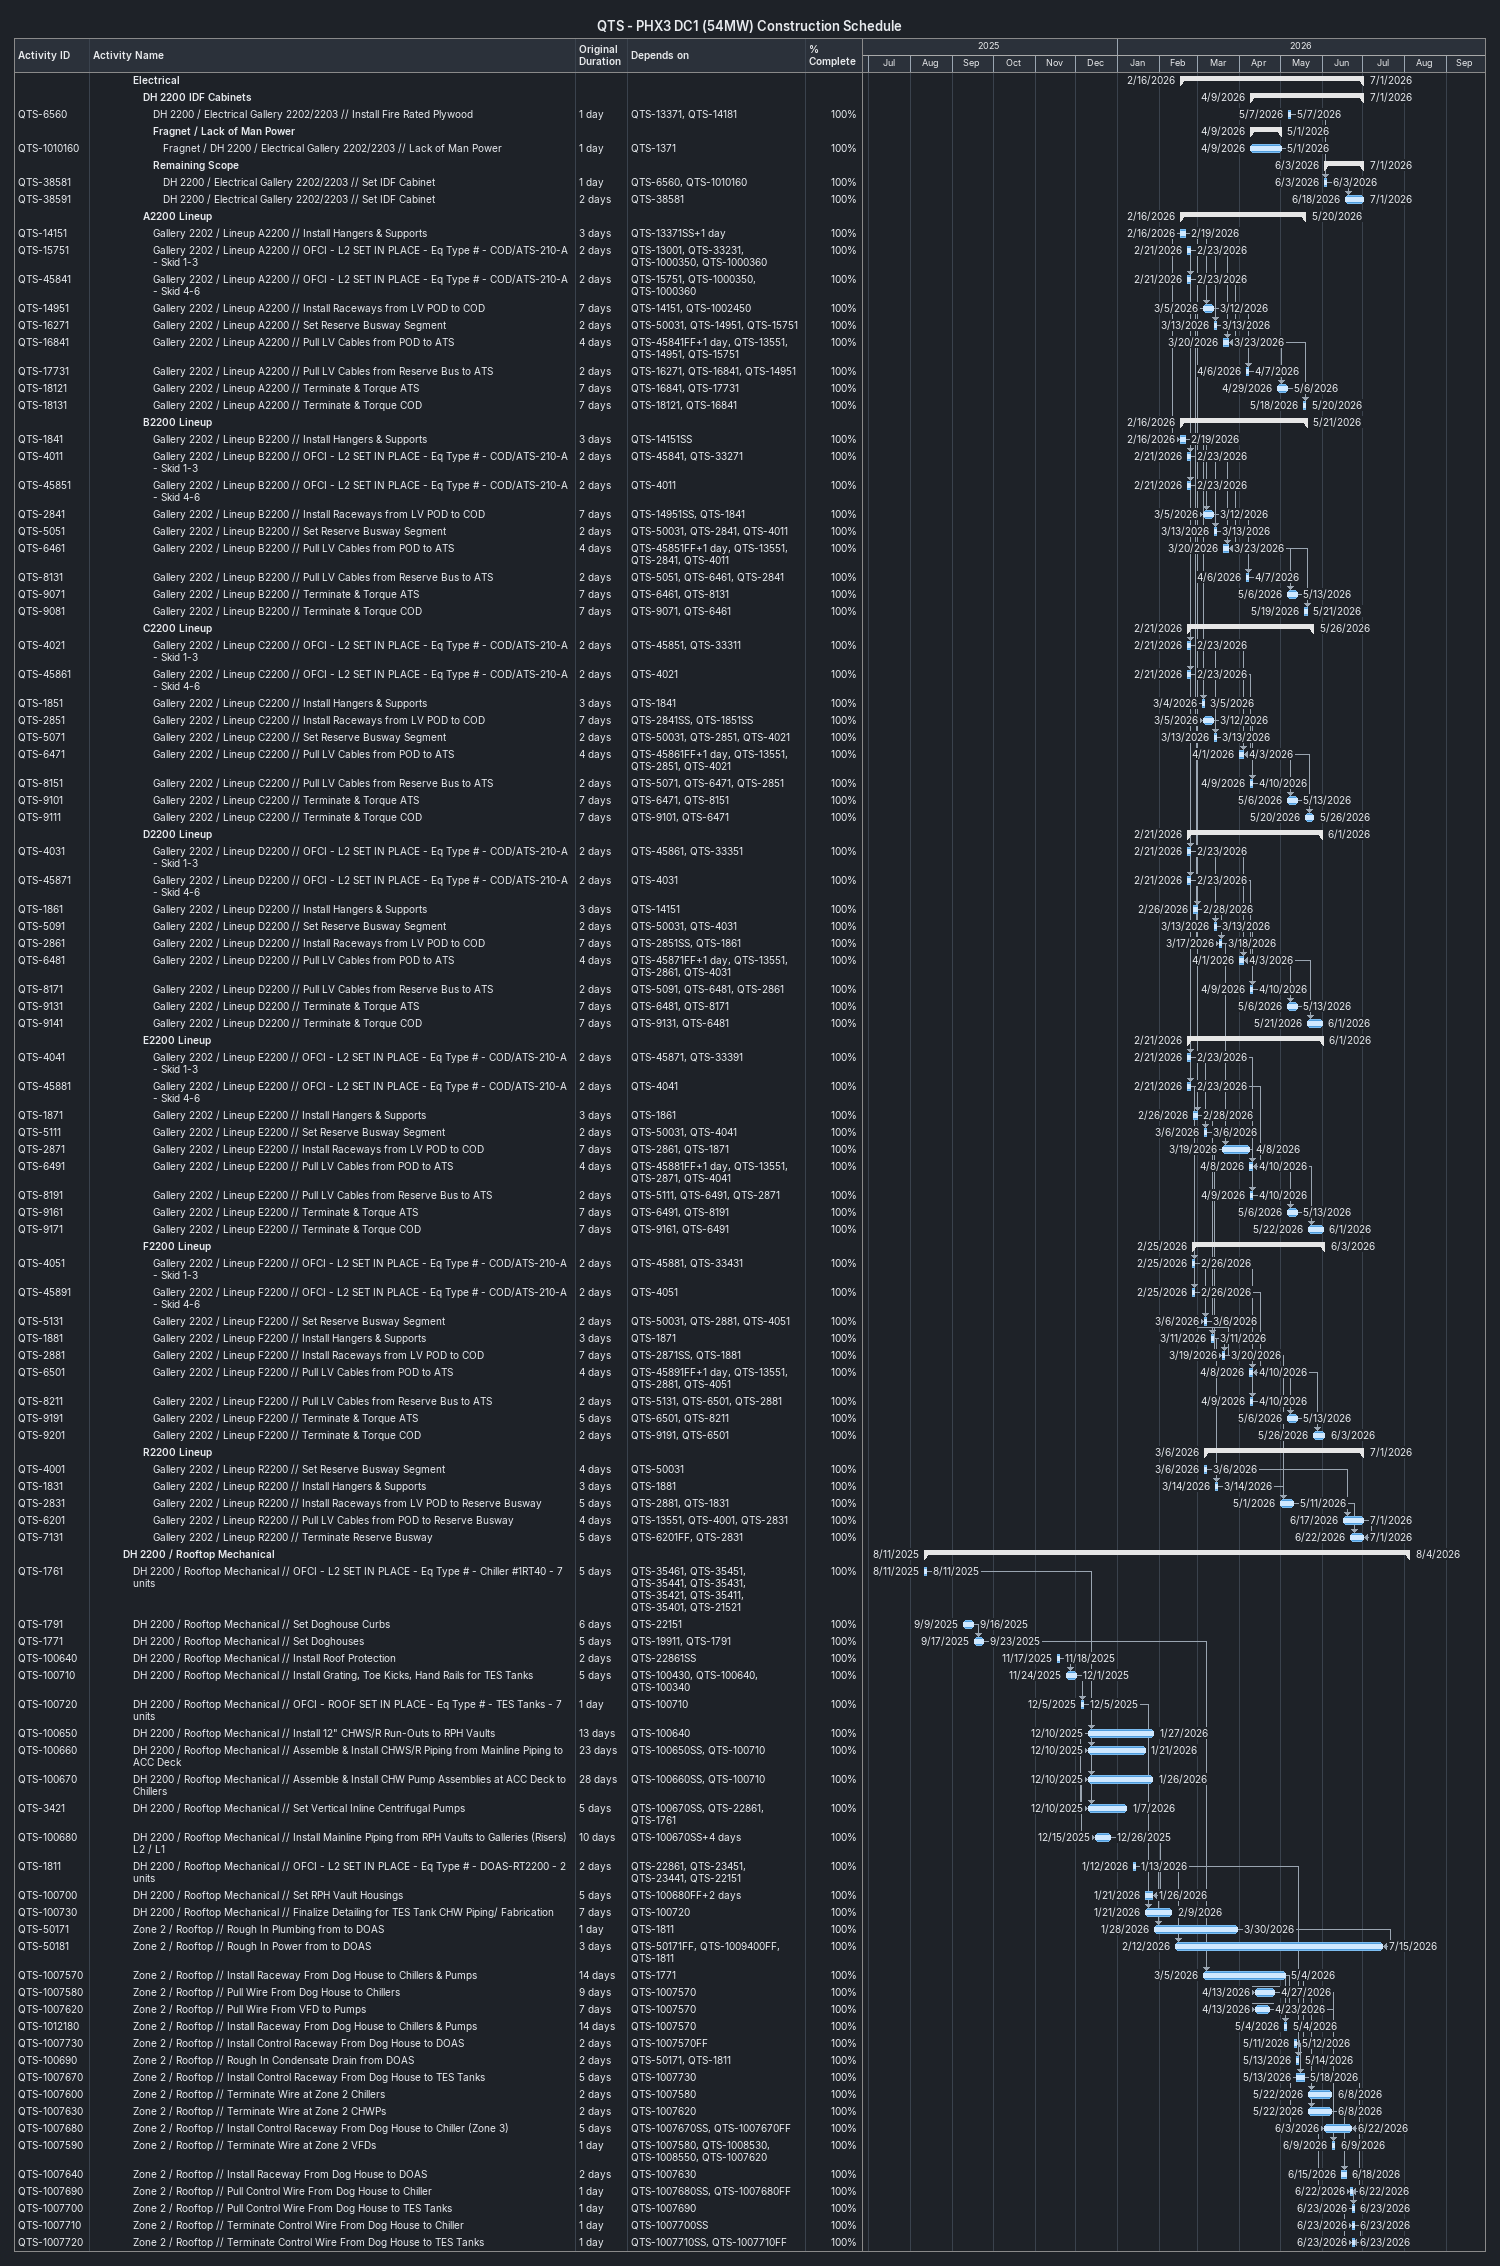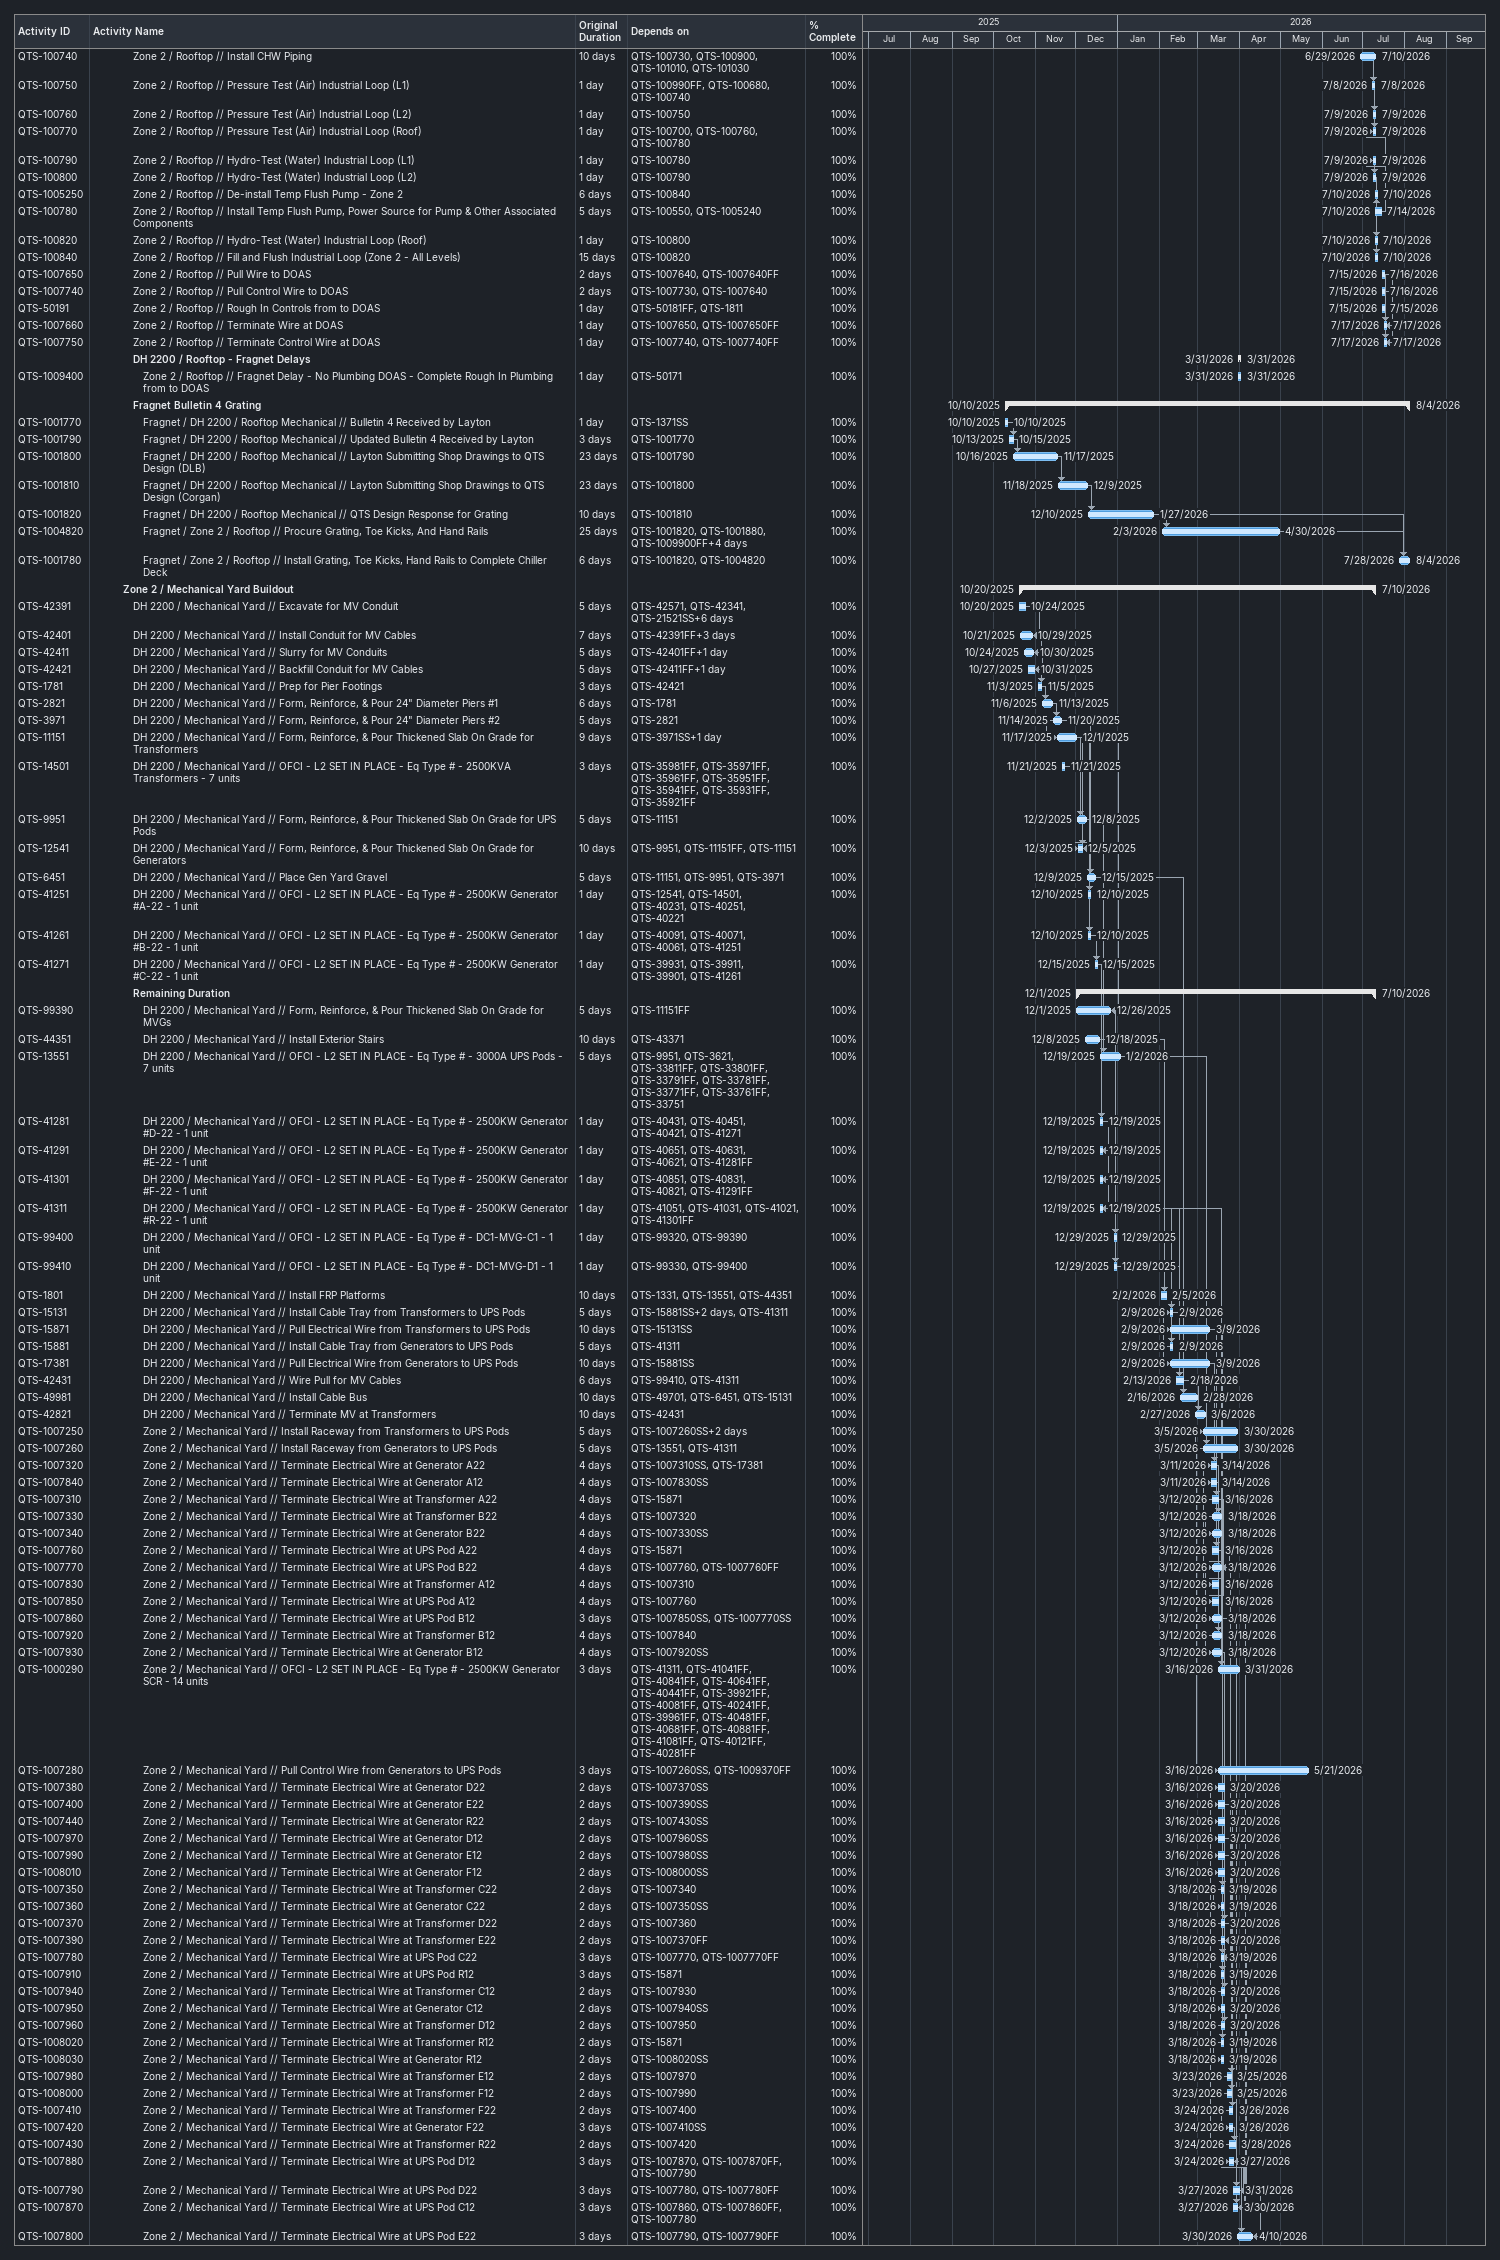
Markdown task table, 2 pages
QTS - PHX3 DC1 (54MW) Construction Schedule

| ID | Level | Task | Original duration | Start | Finish | Predecessors | % complete |
|---|---|---|---|---|---|---|---|
|  | 5 | **Electrical** |  | 2026-02-16 | 2026-07-01 |  |  |
|  | 6 | **DH 2200 IDF Cabinets** |  | 2026-04-09 | 2026-07-01 |  |  |
| QTS-6560 | 7 | DH 2200 / Electrical Gallery 2202/2203 // Install Fire Rated Plywood | 1d | 2026-05-07 | 2026-05-07 | QTS-13371, QTS-14181 | 100 |
|  | 7 | **Fragnet / Lack of Man Power** |  | 2026-04-09 | 2026-05-01 |  |  |
| QTS-1010160 | 8 | Fragnet / DH 2200 / Electrical Gallery 2202/2203 // Lack of Man Power | 1d | 2026-04-09 | 2026-05-01 | QTS-1371 | 100 |
|  | 7 | **Remaining Scope** |  | 2026-06-03 | 2026-07-01 |  |  |
| QTS-38581 | 8 | DH 2200 / Electrical Gallery 2202/2203 // Set IDF Cabinet | 1d | 2026-06-03 | 2026-06-03 | QTS-6560, QTS-1010160 | 100 |
| QTS-38591 | 8 | DH 2200 / Electrical Gallery 2202/2203 // Set IDF Cabinet | 2d | 2026-06-18 | 2026-07-01 | QTS-38581 | 100 |
|  | 6 | **A2200 Lineup** |  | 2026-02-16 | 2026-05-20 |  |  |
| QTS-14151 | 7 | Gallery 2202 / Lineup A2200 // Install Hangers & Supports | 3d | 2026-02-16 | 2026-02-19 | QTS-13371SS+1d | 100 |
| QTS-15751 | 7 | Gallery 2202 / Lineup A2200 // OFCI - L2 SET IN PLACE - Eq Type # - COD/ATS-210-A - Skid 1-3 | 2d | 2026-02-21 | 2026-02-23 | QTS-13001, QTS-33231, QTS-1000350, QTS-1000360 | 100 |
| QTS-45841 | 7 | Gallery 2202 / Lineup A2200 // OFCI - L2 SET IN PLACE - Eq Type # - COD/ATS-210-A - Skid 4-6 | 2d | 2026-02-21 | 2026-02-23 | QTS-15751, QTS-1000350, QTS-1000360 | 100 |
| QTS-14951 | 7 | Gallery 2202 / Lineup A2200 // Install Raceways from LV POD to COD | 7d | 2026-03-05 | 2026-03-12 | QTS-14151, QTS-1002450 | 100 |
| QTS-16271 | 7 | Gallery 2202 / Lineup A2200 // Set Reserve Busway Segment | 2d | 2026-03-13 | 2026-03-13 | QTS-50031, QTS-14951, QTS-15751 | 100 |
| QTS-16841 | 7 | Gallery 2202 / Lineup A2200 // Pull LV Cables from POD to ATS | 4d | 2026-03-20 | 2026-03-23 | QTS-45841FF+1d, QTS-13551, QTS-14951, QTS-15751 | 100 |
| QTS-17731 | 7 | Gallery 2202 / Lineup A2200 // Pull LV Cables from Reserve Bus to ATS | 2d | 2026-04-06 | 2026-04-07 | QTS-16271, QTS-16841, QTS-14951 | 100 |
| QTS-18121 | 7 | Gallery 2202 / Lineup A2200 // Terminate & Torque ATS | 7d | 2026-04-29 | 2026-05-06 | QTS-16841, QTS-17731 | 100 |
| QTS-18131 | 7 | Gallery 2202 / Lineup A2200 // Terminate & Torque COD | 7d | 2026-05-18 | 2026-05-20 | QTS-18121, QTS-16841 | 100 |
|  | 6 | **B2200 Lineup** |  | 2026-02-16 | 2026-05-21 |  |  |
| QTS-1841 | 7 | Gallery 2202 / Lineup B2200 // Install Hangers & Supports | 3d | 2026-02-16 | 2026-02-19 | QTS-14151SS | 100 |
| QTS-4011 | 7 | Gallery 2202 / Lineup B2200 // OFCI - L2 SET IN PLACE - Eq Type # - COD/ATS-210-A - Skid 1-3 | 2d | 2026-02-21 | 2026-02-23 | QTS-45841, QTS-33271 | 100 |
| QTS-45851 | 7 | Gallery 2202 / Lineup B2200 // OFCI - L2 SET IN PLACE - Eq Type # - COD/ATS-210-A - Skid 4-6 | 2d | 2026-02-21 | 2026-02-23 | QTS-4011 | 100 |
| QTS-2841 | 7 | Gallery 2202 / Lineup B2200 // Install Raceways from LV POD to COD | 7d | 2026-03-05 | 2026-03-12 | QTS-14951SS, QTS-1841 | 100 |
| QTS-5051 | 7 | Gallery 2202 / Lineup B2200 // Set Reserve Busway Segment | 2d | 2026-03-13 | 2026-03-13 | QTS-50031, QTS-2841, QTS-4011 | 100 |
| QTS-6461 | 7 | Gallery 2202 / Lineup B2200 // Pull LV Cables from POD to ATS | 4d | 2026-03-20 | 2026-03-23 | QTS-45851FF+1d, QTS-13551, QTS-2841, QTS-4011 | 100 |
| QTS-8131 | 7 | Gallery 2202 / Lineup B2200 // Pull LV Cables from Reserve Bus to ATS | 2d | 2026-04-06 | 2026-04-07 | QTS-5051, QTS-6461, QTS-2841 | 100 |
| QTS-9071 | 7 | Gallery 2202 / Lineup B2200 // Terminate & Torque ATS | 7d | 2026-05-06 | 2026-05-13 | QTS-6461, QTS-8131 | 100 |
| QTS-9081 | 7 | Gallery 2202 / Lineup B2200 // Terminate & Torque COD | 7d | 2026-05-19 | 2026-05-21 | QTS-9071, QTS-6461 | 100 |
|  | 6 | **C2200 Lineup** |  | 2026-02-21 | 2026-05-26 |  |  |
| QTS-4021 | 7 | Gallery 2202 / Lineup C2200 // OFCI - L2 SET IN PLACE - Eq Type # - COD/ATS-210-A - Skid 1-3 | 2d | 2026-02-21 | 2026-02-23 | QTS-45851, QTS-33311 | 100 |
| QTS-45861 | 7 | Gallery 2202 / Lineup C2200 // OFCI - L2 SET IN PLACE - Eq Type # - COD/ATS-210-A - Skid 4-6 | 2d | 2026-02-21 | 2026-02-23 | QTS-4021 | 100 |
| QTS-1851 | 7 | Gallery 2202 / Lineup C2200 // Install Hangers & Supports | 3d | 2026-03-04 | 2026-03-05 | QTS-1841 | 100 |
| QTS-2851 | 7 | Gallery 2202 / Lineup C2200 // Install Raceways from LV POD to COD | 7d | 2026-03-05 | 2026-03-12 | QTS-2841SS, QTS-1851SS | 100 |
| QTS-5071 | 7 | Gallery 2202 / Lineup C2200 // Set Reserve Busway Segment | 2d | 2026-03-13 | 2026-03-13 | QTS-50031, QTS-2851, QTS-4021 | 100 |
| QTS-6471 | 7 | Gallery 2202 / Lineup C2200 // Pull LV Cables from POD to ATS | 4d | 2026-04-01 | 2026-04-03 | QTS-45861FF+1d, QTS-13551, QTS-2851, QTS-4021 | 100 |
| QTS-8151 | 7 | Gallery 2202 / Lineup C2200 // Pull LV Cables from Reserve Bus to ATS | 2d | 2026-04-09 | 2026-04-10 | QTS-5071, QTS-6471, QTS-2851 | 100 |
| QTS-9101 | 7 | Gallery 2202 / Lineup C2200 // Terminate & Torque ATS | 7d | 2026-05-06 | 2026-05-13 | QTS-6471, QTS-8151 | 100 |
| QTS-9111 | 7 | Gallery 2202 / Lineup C2200 // Terminate & Torque COD | 7d | 2026-05-20 | 2026-05-26 | QTS-9101, QTS-6471 | 100 |
|  | 6 | **D2200 Lineup** |  | 2026-02-21 | 2026-06-01 |  |  |
| QTS-4031 | 7 | Gallery 2202 / Lineup D2200 // OFCI - L2 SET IN PLACE - Eq Type # - COD/ATS-210-A - Skid 1-3 | 2d | 2026-02-21 | 2026-02-23 | QTS-45861, QTS-33351 | 100 |
| QTS-45871 | 7 | Gallery 2202 / Lineup D2200 // OFCI - L2 SET IN PLACE - Eq Type # - COD/ATS-210-A - Skid 4-6 | 2d | 2026-02-21 | 2026-02-23 | QTS-4031 | 100 |
| QTS-1861 | 7 | Gallery 2202 / Lineup D2200 // Install Hangers & Supports | 3d | 2026-02-26 | 2026-02-28 | QTS-14151 | 100 |
| QTS-5091 | 7 | Gallery 2202 / Lineup D2200 // Set Reserve Busway Segment | 2d | 2026-03-13 | 2026-03-13 | QTS-50031, QTS-4031 | 100 |
| QTS-2861 | 7 | Gallery 2202 / Lineup D2200 // Install Raceways from LV POD to COD | 7d | 2026-03-17 | 2026-03-18 | QTS-2851SS, QTS-1861 | 100 |
| QTS-6481 | 7 | Gallery 2202 / Lineup D2200 // Pull LV Cables from POD to ATS | 4d | 2026-04-01 | 2026-04-03 | QTS-45871FF+1d, QTS-13551, QTS-2861, QTS-4031 | 100 |
| QTS-8171 | 7 | Gallery 2202 / Lineup D2200 // Pull LV Cables from Reserve Bus to ATS | 2d | 2026-04-09 | 2026-04-10 | QTS-5091, QTS-6481, QTS-2861 | 100 |
| QTS-9131 | 7 | Gallery 2202 / Lineup D2200 // Terminate & Torque ATS | 7d | 2026-05-06 | 2026-05-13 | QTS-6481, QTS-8171 | 100 |
| QTS-9141 | 7 | Gallery 2202 / Lineup D2200 // Terminate & Torque COD | 7d | 2026-05-21 | 2026-06-01 | QTS-9131, QTS-6481 | 100 |
|  | 6 | **E2200 Lineup** |  | 2026-02-21 | 2026-06-01 |  |  |
| QTS-4041 | 7 | Gallery 2202 / Lineup E2200 // OFCI - L2 SET IN PLACE - Eq Type # - COD/ATS-210-A - Skid 1-3 | 2d | 2026-02-21 | 2026-02-23 | QTS-45871, QTS-33391 | 100 |
| QTS-45881 | 7 | Gallery 2202 / Lineup E2200 // OFCI - L2 SET IN PLACE - Eq Type # - COD/ATS-210-A - Skid 4-6 | 2d | 2026-02-21 | 2026-02-23 | QTS-4041 | 100 |
| QTS-1871 | 7 | Gallery 2202 / Lineup E2200 // Install Hangers & Supports | 3d | 2026-02-26 | 2026-02-28 | QTS-1861 | 100 |
| QTS-5111 | 7 | Gallery 2202 / Lineup E2200 // Set Reserve Busway Segment | 2d | 2026-03-06 | 2026-03-06 | QTS-50031, QTS-4041 | 100 |
| QTS-2871 | 7 | Gallery 2202 / Lineup E2200 // Install Raceways from LV POD to COD | 7d | 2026-03-19 | 2026-04-08 | QTS-2861, QTS-1871 | 100 |
| QTS-6491 | 7 | Gallery 2202 / Lineup E2200 // Pull LV Cables from POD to ATS | 4d | 2026-04-08 | 2026-04-10 | QTS-45881FF+1d, QTS-13551, QTS-2871, QTS-4041 | 100 |
| QTS-8191 | 7 | Gallery 2202 / Lineup E2200 // Pull LV Cables from Reserve Bus to ATS | 2d | 2026-04-09 | 2026-04-10 | QTS-5111, QTS-6491, QTS-2871 | 100 |
| QTS-9161 | 7 | Gallery 2202 / Lineup E2200 // Terminate & Torque ATS | 7d | 2026-05-06 | 2026-05-13 | QTS-6491, QTS-8191 | 100 |
| QTS-9171 | 7 | Gallery 2202 / Lineup E2200 // Terminate & Torque COD | 7d | 2026-05-22 | 2026-06-01 | QTS-9161, QTS-6491 | 100 |
|  | 6 | **F2200 Lineup** |  | 2026-02-25 | 2026-06-03 |  |  |
| QTS-4051 | 7 | Gallery 2202 / Lineup F2200 // OFCI - L2 SET IN PLACE - Eq Type # - COD/ATS-210-A - Skid 1-3 | 2d | 2026-02-25 | 2026-02-26 | QTS-45881, QTS-33431 | 100 |
| QTS-45891 | 7 | Gallery 2202 / Lineup F2200 // OFCI - L2 SET IN PLACE - Eq Type # - COD/ATS-210-A - Skid 4-6 | 2d | 2026-02-25 | 2026-02-26 | QTS-4051 | 100 |
| QTS-5131 | 7 | Gallery 2202 / Lineup F2200 // Set Reserve Busway Segment | 2d | 2026-03-06 | 2026-03-06 | QTS-50031, QTS-2881, QTS-4051 | 100 |
| QTS-1881 | 7 | Gallery 2202 / Lineup F2200 // Install Hangers & Supports | 3d | 2026-03-11 | 2026-03-11 | QTS-1871 | 100 |
| QTS-2881 | 7 | Gallery 2202 / Lineup F2200 // Install Raceways from LV POD to COD | 7d | 2026-03-19 | 2026-03-20 | QTS-2871SS, QTS-1881 | 100 |
| QTS-6501 | 7 | Gallery 2202 / Lineup F2200 // Pull LV Cables from POD to ATS | 4d | 2026-04-08 | 2026-04-10 | QTS-45891FF+1d, QTS-13551, QTS-2881, QTS-4051 | 100 |
| QTS-8211 | 7 | Gallery 2202 / Lineup F2200 // Pull LV Cables from Reserve Bus to ATS | 2d | 2026-04-09 | 2026-04-10 | QTS-5131, QTS-6501, QTS-2881 | 100 |
| QTS-9191 | 7 | Gallery 2202 / Lineup F2200 // Terminate & Torque ATS | 5d | 2026-05-06 | 2026-05-13 | QTS-6501, QTS-8211 | 100 |
| QTS-9201 | 7 | Gallery 2202 / Lineup F2200 // Terminate & Torque COD | 2d | 2026-05-26 | 2026-06-03 | QTS-9191, QTS-6501 | 100 |
|  | 6 | **R2200 Lineup** |  | 2026-03-06 | 2026-07-01 |  |  |
| QTS-4001 | 7 | Gallery 2202 / Lineup R2200 // Set Reserve Busway Segment | 4d | 2026-03-06 | 2026-03-06 | QTS-50031 | 100 |
| QTS-1831 | 7 | Gallery 2202 / Lineup R2200 // Install Hangers & Supports | 3d | 2026-03-14 | 2026-03-14 | QTS-1881 | 100 |
| QTS-2831 | 7 | Gallery 2202 / Lineup R2200 // Install Raceways from LV POD to Reserve Busway | 5d | 2026-05-01 | 2026-05-11 | QTS-2881, QTS-1831 | 100 |
| QTS-6201 | 7 | Gallery 2202 / Lineup R2200 // Pull LV Cables from POD to Reserve Busway | 4d | 2026-06-17 | 2026-07-01 | QTS-13551, QTS-4001, QTS-2831 | 100 |
| QTS-7131 | 7 | Gallery 2202 / Lineup R2200 // Terminate Reserve Busway | 5d | 2026-06-22 | 2026-07-01 | QTS-6201FF, QTS-2831 | 100 |
|  | 4 | **DH 2200 / Rooftop Mechanical** |  | 2025-08-11 | 2026-08-04 |  |  |
| QTS-1761 | 5 | DH 2200 / Rooftop Mechanical // OFCI - L2 SET IN PLACE - Eq Type # - Chiller #1RT40 - 7 units | 5d | 2025-08-11 | 2025-08-11 | QTS-35461, QTS-35451, QTS-35441, QTS-35431, QTS-35421, QTS-35411, QTS-35401, QTS-21521 | 100 |
| QTS-1791 | 5 | DH 2200 / Rooftop Mechanical // Set Doghouse Curbs | 6d | 2025-09-09 | 2025-09-16 | QTS-22151 | 100 |
| QTS-1771 | 5 | DH 2200 / Rooftop Mechanical // Set Doghouses | 5d | 2025-09-17 | 2025-09-23 | QTS-19911, QTS-1791 | 100 |
| QTS-100640 | 5 | DH 2200 / Rooftop Mechanical // Install Roof Protection | 2d | 2025-11-17 | 2025-11-18 | QTS-22861SS | 100 |
| QTS-100710 | 5 | DH 2200 / Rooftop Mechanical // Install Grating, Toe Kicks, Hand Rails for TES Tanks | 5d | 2025-11-24 | 2025-12-01 | QTS-100430, QTS-100640, QTS-100340 | 100 |
| QTS-100720 | 5 | DH 2200 / Rooftop Mechanical // OFCI - ROOF SET IN PLACE - Eq Type # - TES Tanks - 7 units | 1d | 2025-12-05 | 2025-12-05 | QTS-100710 | 100 |
| QTS-100650 | 5 | DH 2200 / Rooftop Mechanical // Install 12" CHWS/R Run-Outs to RPH Vaults | 13d | 2025-12-10 | 2026-01-27 | QTS-100640 | 100 |
| QTS-100660 | 5 | DH 2200 / Rooftop Mechanical // Assemble & Install CHWS/R Piping from Mainline Piping to ACC Deck | 23d | 2025-12-10 | 2026-01-21 | QTS-100650SS, QTS-100710 | 100 |
| QTS-100670 | 5 | DH 2200 / Rooftop Mechanical // Assemble & Install CHW Pump Assemblies at ACC Deck to Chillers | 28d | 2025-12-10 | 2026-01-26 | QTS-100660SS, QTS-100710 | 100 |
| QTS-3421 | 5 | DH 2200 / Rooftop Mechanical // Set Vertical Inline Centrifugal Pumps | 5d | 2025-12-10 | 2026-01-07 | QTS-100670SS, QTS-22861, QTS-1761 | 100 |
| QTS-100680 | 5 | DH 2200 / Rooftop Mechanical // Install Mainline Piping from RPH Vaults to Galleries (Risers) L2 / L1 | 10d | 2025-12-15 | 2025-12-26 | QTS-100670SS+4d | 100 |
| QTS-1811 | 5 | DH 2200 / Rooftop Mechanical // OFCI - L2 SET IN PLACE - Eq Type # - DOAS-RT2200 - 2 units | 2d | 2026-01-12 | 2026-01-13 | QTS-22861, QTS-23451, QTS-23441, QTS-22151 | 100 |
| QTS-100700 | 5 | DH 2200 / Rooftop Mechanical // Set RPH Vault Housings | 5d | 2026-01-21 | 2026-01-26 | QTS-100680FF+2d | 100 |
| QTS-100730 | 5 | DH 2200 / Rooftop Mechanical // Finalize Detailing for TES Tank CHW Piping/ Fabrication | 7d | 2026-01-21 | 2026-02-09 | QTS-100720 | 100 |
| QTS-50171 | 5 | Zone 2 / Rooftop // Rough In Plumbing from to DOAS | 1d | 2026-01-28 | 2026-03-30 | QTS-1811 | 100 |
| QTS-50181 | 5 | Zone 2 / Rooftop // Rough In Power from to DOAS | 3d | 2026-02-12 | 2026-07-15 | QTS-50171FF, QTS-1009400FF, QTS-1811 | 100 |
| QTS-1007570 | 5 | Zone 2 / Rooftop // Install Raceway From Dog House to Chillers & Pumps | 14d | 2026-03-05 | 2026-05-04 | QTS-1771 | 100 |
| QTS-1007580 | 5 | Zone 2 / Rooftop // Pull Wire From Dog House to Chillers | 9d | 2026-04-13 | 2026-04-27 | QTS-1007570 | 100 |
| QTS-1007620 | 5 | Zone 2 / Rooftop // Pull Wire From VFD to Pumps | 7d | 2026-04-13 | 2026-04-23 | QTS-1007570 | 100 |
| QTS-1012180 | 5 | Zone 2 / Rooftop // Install Raceway From Dog House to Chillers & Pumps | 14d | 2026-05-04 | 2026-05-04 | QTS-1007570 | 100 |
| QTS-1007730 | 5 | Zone 2 / Rooftop // Install Control Raceway From Dog House to DOAS | 2d | 2026-05-11 | 2026-05-12 | QTS-1007570FF | 100 |
| QTS-100690 | 5 | Zone 2 / Rooftop // Rough In Condensate Drain from DOAS | 2d | 2026-05-13 | 2026-05-14 | QTS-50171, QTS-1811 | 100 |
| QTS-1007670 | 5 | Zone 2 / Rooftop // Install Control Raceway From Dog House to TES Tanks | 5d | 2026-05-13 | 2026-05-18 | QTS-1007730 | 100 |
| QTS-1007600 | 5 | Zone 2 / Rooftop // Terminate Wire at Zone 2 Chillers | 2d | 2026-05-22 | 2026-06-08 | QTS-1007580 | 100 |
| QTS-1007630 | 5 | Zone 2 / Rooftop // Terminate Wire at Zone 2 CHWPs | 2d | 2026-05-22 | 2026-06-08 | QTS-1007620 | 100 |
| QTS-1007680 | 5 | Zone 2 / Rooftop // Install Control Raceway From Dog House to Chiller (Zone 3) | 5d | 2026-06-03 | 2026-06-22 | QTS-1007670SS, QTS-1007670FF | 100 |
| QTS-1007590 | 5 | Zone 2 / Rooftop // Terminate Wire at Zone 2 VFDs | 1d | 2026-06-09 | 2026-06-09 | QTS-1007580, QTS-1008530, QTS-1008550, QTS-1007620 | 100 |
| QTS-1007640 | 5 | Zone 2 / Rooftop // Install Raceway From Dog House to DOAS | 2d | 2026-06-15 | 2026-06-18 | QTS-1007630 | 100 |
| QTS-1007690 | 5 | Zone 2 / Rooftop // Pull Control Wire From Dog House to Chiller | 1d | 2026-06-22 | 2026-06-22 | QTS-1007680SS, QTS-1007680FF | 100 |
| QTS-1007700 | 5 | Zone 2 / Rooftop // Pull Control Wire From Dog House to TES Tanks | 1d | 2026-06-23 | 2026-06-23 | QTS-1007690 | 100 |
| QTS-1007710 | 5 | Zone 2 / Rooftop // Terminate Control Wire From Dog House to Chiller | 1d | 2026-06-23 | 2026-06-23 | QTS-1007700SS | 100 |
| QTS-1007720 | 5 | Zone 2 / Rooftop // Terminate Control Wire From Dog House to TES Tanks | 1d | 2026-06-23 | 2026-06-23 | QTS-1007710SS, QTS-1007710FF | 100 |
| QTS-100740 | 5 | Zone 2 / Rooftop // Install CHW Piping | 10d | 2026-06-29 | 2026-07-10 | QTS-100730, QTS-100900, QTS-101010, QTS-101030 | 100 |
| QTS-100750 | 5 | Zone 2 / Rooftop // Pressure Test (Air) Industrial Loop (L1) | 1d | 2026-07-08 | 2026-07-08 | QTS-100990FF, QTS-100680, QTS-100740 | 100 |
| QTS-100760 | 5 | Zone 2 / Rooftop // Pressure Test (Air) Industrial Loop (L2) | 1d | 2026-07-09 | 2026-07-09 | QTS-100750 | 100 |
| QTS-100770 | 5 | Zone 2 / Rooftop // Pressure Test (Air) Industrial Loop (Roof) | 1d | 2026-07-09 | 2026-07-09 | QTS-100700, QTS-100760, QTS-100780 | 100 |
| QTS-100790 | 5 | Zone 2 / Rooftop // Hydro-Test (Water) Industrial Loop (L1) | 1d | 2026-07-09 | 2026-07-09 | QTS-100780 | 100 |
| QTS-100800 | 5 | Zone 2 / Rooftop // Hydro-Test (Water) Industrial Loop (L2) | 1d | 2026-07-09 | 2026-07-09 | QTS-100790 | 100 |
| QTS-1005250 | 5 | Zone 2 / Rooftop // De-install Temp Flush Pump - Zone 2 | 6d | 2026-07-10 | 2026-07-10 | QTS-100840 | 100 |
| QTS-100780 | 5 | Zone 2 / Rooftop // Install Temp Flush Pump, Power Source for Pump & Other Associated Components | 5d | 2026-07-10 | 2026-07-14 | QTS-100550, QTS-1005240 | 100 |
| QTS-100820 | 5 | Zone 2 / Rooftop // Hydro-Test (Water) Industrial Loop (Roof) | 1d | 2026-07-10 | 2026-07-10 | QTS-100800 | 100 |
| QTS-100840 | 5 | Zone 2 / Rooftop // Fill and Flush Industrial Loop (Zone 2 - All Levels) | 15d | 2026-07-10 | 2026-07-10 | QTS-100820 | 100 |
| QTS-1007650 | 5 | Zone 2 / Rooftop // Pull Wire to DOAS | 2d | 2026-07-15 | 2026-07-16 | QTS-1007640, QTS-1007640FF | 100 |
| QTS-1007740 | 5 | Zone 2 / Rooftop // Pull Control Wire to DOAS | 2d | 2026-07-15 | 2026-07-16 | QTS-1007730, QTS-1007640 | 100 |
| QTS-50191 | 5 | Zone 2 / Rooftop // Rough In Controls from to DOAS | 1d | 2026-07-15 | 2026-07-15 | QTS-50181FF, QTS-1811 | 100 |
| QTS-1007660 | 5 | Zone 2 / Rooftop // Terminate Wire at DOAS | 1d | 2026-07-17 | 2026-07-17 | QTS-1007650, QTS-1007650FF | 100 |
| QTS-1007750 | 5 | Zone 2 / Rooftop // Terminate Control Wire at DOAS | 1d | 2026-07-17 | 2026-07-17 | QTS-1007740, QTS-1007740FF | 100 |
|  | 5 | **DH 2200 / Rooftop - Fragnet Delays** |  | 2026-03-31 | 2026-03-31 |  |  |
| QTS-1009400 | 6 | Zone 2 / Rooftop // Fragnet Delay - No Plumbing DOAS - Complete Rough In Plumbing from to DOAS | 1d | 2026-03-31 | 2026-03-31 | QTS-50171 | 100 |
|  | 5 | **Fragnet Bulletin 4 Grating** |  | 2025-10-10 | 2026-08-04 |  |  |
| QTS-1001770 | 6 | Fragnet / DH 2200 / Rooftop Mechanical // Bulletin 4 Received by Layton | 1d | 2025-10-10 | 2025-10-10 | QTS-1371SS | 100 |
| QTS-1001790 | 6 | Fragnet / DH 2200 / Rooftop Mechanical // Updated Bulletin 4 Received by Layton | 3d | 2025-10-13 | 2025-10-15 | QTS-1001770 | 100 |
| QTS-1001800 | 6 | Fragnet / DH 2200 / Rooftop Mechanical // Layton Submitting Shop Drawings to QTS Design (DLB) | 23d | 2025-10-16 | 2025-11-17 | QTS-1001790 | 100 |
| QTS-1001810 | 6 | Fragnet / DH 2200 / Rooftop Mechanical // Layton Submitting Shop Drawings to QTS Design (Corgan) | 23d | 2025-11-18 | 2025-12-09 | QTS-1001800 | 100 |
| QTS-1001820 | 6 | Fragnet / DH 2200 / Rooftop Mechanical // QTS Design Response for Grating | 10d | 2025-12-10 | 2026-01-27 | QTS-1001810 | 100 |
| QTS-1004820 | 6 | Fragnet / Zone 2 / Rooftop // Procure Grating, Toe Kicks, And Hand Rails | 25d | 2026-02-03 | 2026-04-30 | QTS-1001820, QTS-1001880, QTS-1009900FF+4d | 100 |
| QTS-1001780 | 6 | Fragnet / Zone 2 / Rooftop // Install Grating, Toe Kicks, Hand Rails to Complete Chiller Deck | 6d | 2026-07-28 | 2026-08-04 | QTS-1001820, QTS-1004820 | 100 |
|  | 4 | **Zone 2 / Mechanical Yard Buildout** |  | 2025-10-20 | 2026-07-10 |  |  |
| QTS-42391 | 5 | DH 2200 / Mechanical Yard // Excavate for MV Conduit | 5d | 2025-10-20 | 2025-10-24 | QTS-42571, QTS-42341, QTS-21521SS+6d | 100 |
| QTS-42401 | 5 | DH 2200 / Mechanical Yard // Install Conduit for MV Cables | 7d | 2025-10-21 | 2025-10-29 | QTS-42391FF+3d | 100 |
| QTS-42411 | 5 | DH 2200 / Mechanical Yard // Slurry for MV Conduits | 5d | 2025-10-24 | 2025-10-30 | QTS-42401FF+1d | 100 |
| QTS-42421 | 5 | DH 2200 / Mechanical Yard // Backfill Conduit for MV Cables | 5d | 2025-10-27 | 2025-10-31 | QTS-42411FF+1d | 100 |
| QTS-1781 | 5 | DH 2200 / Mechanical Yard // Prep for Pier Footings | 3d | 2025-11-03 | 2025-11-05 | QTS-42421 | 100 |
| QTS-2821 | 5 | DH 2200 / Mechanical Yard // Form, Reinforce, & Pour 24" Diameter Piers #1 | 6d | 2025-11-06 | 2025-11-13 | QTS-1781 | 100 |
| QTS-3971 | 5 | DH 2200 / Mechanical Yard // Form, Reinforce, & Pour 24" Diameter Piers #2 | 5d | 2025-11-14 | 2025-11-20 | QTS-2821 | 100 |
| QTS-11151 | 5 | DH 2200 / Mechanical Yard // Form, Reinforce, & Pour Thickened Slab On Grade for Transformers | 9d | 2025-11-17 | 2025-12-01 | QTS-3971SS+1d | 100 |
| QTS-14501 | 5 | DH 2200 / Mechanical Yard // OFCI - L2 SET IN PLACE - Eq Type # - 2500KVA Transformers - 7 units | 3d | 2025-11-21 | 2025-11-21 | QTS-35981FF, QTS-35971FF, QTS-35961FF, QTS-35951FF, QTS-35941FF, QTS-35931FF, QTS-35921FF | 100 |
| QTS-9951 | 5 | DH 2200 / Mechanical Yard // Form, Reinforce, & Pour Thickened Slab On Grade for UPS Pods | 5d | 2025-12-02 | 2025-12-08 | QTS-11151 | 100 |
| QTS-12541 | 5 | DH 2200 / Mechanical Yard // Form, Reinforce, & Pour Thickened Slab On Grade for Generators | 10d | 2025-12-03 | 2025-12-05 | QTS-9951, QTS-11151FF, QTS-11151 | 100 |
| QTS-6451 | 5 | DH 2200 / Mechanical Yard // Place Gen Yard Gravel | 5d | 2025-12-09 | 2025-12-15 | QTS-11151, QTS-9951, QTS-3971 | 100 |
| QTS-41251 | 5 | DH 2200 / Mechanical Yard // OFCI - L2 SET IN PLACE - Eq Type # - 2500KW Generator #A-22 - 1 unit | 1d | 2025-12-10 | 2025-12-10 | QTS-12541, QTS-14501, QTS-40231, QTS-40251, QTS-40221 | 100 |
| QTS-41261 | 5 | DH 2200 / Mechanical Yard // OFCI - L2 SET IN PLACE - Eq Type # - 2500KW Generator #B-22 - 1 unit | 1d | 2025-12-10 | 2025-12-10 | QTS-40091, QTS-40071, QTS-40061, QTS-41251 | 100 |
| QTS-41271 | 5 | DH 2200 / Mechanical Yard // OFCI - L2 SET IN PLACE - Eq Type # - 2500KW Generator #C-22 - 1 unit | 1d | 2025-12-15 | 2025-12-15 | QTS-39931, QTS-39911, QTS-39901, QTS-41261 | 100 |
|  | 5 | **Remaining Duration** |  | 2025-12-01 | 2026-07-10 |  |  |
| QTS-99390 | 6 | DH 2200 / Mechanical Yard // Form, Reinforce, & Pour Thickened Slab On Grade for MVGs | 5d | 2025-12-01 | 2025-12-26 | QTS-11151FF | 100 |
| QTS-44351 | 6 | DH 2200 / Mechanical Yard // Install Exterior Stairs | 10d | 2025-12-08 | 2025-12-18 | QTS-43371 | 100 |
| QTS-13551 | 6 | DH 2200 / Mechanical Yard // OFCI - L2 SET IN PLACE - Eq Type # - 3000A UPS Pods - 7 units | 5d | 2025-12-19 | 2026-01-02 | QTS-9951, QTS-3621, QTS-33811FF, QTS-33801FF, QTS-33791FF, QTS-33781FF, QTS-33771FF, QTS-33761FF, QTS-33751 | 100 |
| QTS-41281 | 6 | DH 2200 / Mechanical Yard // OFCI - L2 SET IN PLACE - Eq Type # - 2500KW Generator #D-22 - 1 unit | 1d | 2025-12-19 | 2025-12-19 | QTS-40431, QTS-40451, QTS-40421, QTS-41271 | 100 |
| QTS-41291 | 6 | DH 2200 / Mechanical Yard // OFCI - L2 SET IN PLACE - Eq Type # - 2500KW Generator #E-22 - 1 unit | 1d | 2025-12-19 | 2025-12-19 | QTS-40651, QTS-40631, QTS-40621, QTS-41281FF | 100 |
| QTS-41301 | 6 | DH 2200 / Mechanical Yard // OFCI - L2 SET IN PLACE - Eq Type # - 2500KW Generator #F-22 - 1 unit | 1d | 2025-12-19 | 2025-12-19 | QTS-40851, QTS-40831, QTS-40821, QTS-41291FF | 100 |
| QTS-41311 | 6 | DH 2200 / Mechanical Yard // OFCI - L2 SET IN PLACE - Eq Type # - 2500KW Generator #R-22 - 1 unit | 1d | 2025-12-19 | 2025-12-19 | QTS-41051, QTS-41031, QTS-41021, QTS-41301FF | 100 |
| QTS-99400 | 6 | DH 2200 / Mechanical Yard // OFCI - L2 SET IN PLACE - Eq Type # - DC1-MVG-C1 - 1 unit | 1d | 2025-12-29 | 2025-12-29 | QTS-99320, QTS-99390 | 100 |
| QTS-99410 | 6 | DH 2200 / Mechanical Yard // OFCI - L2 SET IN PLACE - Eq Type # - DC1-MVG-D1 - 1 unit | 1d | 2025-12-29 | 2025-12-29 | QTS-99330, QTS-99400 | 100 |
| QTS-1801 | 6 | DH 2200 / Mechanical Yard // Install FRP Platforms | 10d | 2026-02-02 | 2026-02-05 | QTS-1331, QTS-13551, QTS-44351 | 100 |
| QTS-15131 | 6 | DH 2200 / Mechanical Yard // Install Cable Tray from Transformers to UPS Pods | 5d | 2026-02-09 | 2026-02-09 | QTS-15881SS+2d, QTS-41311 | 100 |
| QTS-15871 | 6 | DH 2200 / Mechanical Yard // Pull Electrical Wire from Transformers to UPS Pods | 10d | 2026-02-09 | 2026-03-09 | QTS-15131SS | 100 |
| QTS-15881 | 6 | DH 2200 / Mechanical Yard // Install Cable Tray from Generators to UPS Pods | 5d | 2026-02-09 | 2026-02-09 | QTS-41311 | 100 |
| QTS-17381 | 6 | DH 2200 / Mechanical Yard // Pull Electrical Wire from Generators to UPS Pods | 10d | 2026-02-09 | 2026-03-09 | QTS-15881SS | 100 |
| QTS-42431 | 6 | DH 2200 / Mechanical Yard // Wire Pull for MV Cables | 6d | 2026-02-13 | 2026-02-18 | QTS-99410, QTS-41311 | 100 |
| QTS-49981 | 6 | DH 2200 / Mechanical Yard // Install Cable Bus | 10d | 2026-02-16 | 2026-02-28 | QTS-49701, QTS-6451, QTS-15131 | 100 |
| QTS-42821 | 6 | DH 2200 / Mechanical Yard // Terminate MV at Transformers | 10d | 2026-02-27 | 2026-03-06 | QTS-42431 | 100 |
| QTS-1007250 | 6 | Zone 2 / Mechanical Yard // Install Raceway from Transformers to UPS Pods | 5d | 2026-03-05 | 2026-03-30 | QTS-1007260SS+2d | 100 |
| QTS-1007260 | 6 | Zone 2 / Mechanical Yard // Install Raceway from Generators to UPS Pods | 5d | 2026-03-05 | 2026-03-30 | QTS-13551, QTS-41311 | 100 |
| QTS-1007320 | 6 | Zone 2 / Mechanical Yard // Terminate Electrical Wire at Generator A22 | 4d | 2026-03-11 | 2026-03-14 | QTS-1007310SS, QTS-17381 | 100 |
| QTS-1007840 | 6 | Zone 2 / Mechanical Yard // Terminate Electrical Wire at Generator A12 | 4d | 2026-03-11 | 2026-03-14 | QTS-1007830SS | 100 |
| QTS-1007310 | 6 | Zone 2 / Mechanical Yard // Terminate Electrical Wire at Transformer A22 | 4d | 2026-03-12 | 2026-03-16 | QTS-15871 | 100 |
| QTS-1007330 | 6 | Zone 2 / Mechanical Yard // Terminate Electrical Wire at Transformer B22 | 4d | 2026-03-12 | 2026-03-18 | QTS-1007320 | 100 |
| QTS-1007340 | 6 | Zone 2 / Mechanical Yard // Terminate Electrical Wire at Generator B22 | 4d | 2026-03-12 | 2026-03-18 | QTS-1007330SS | 100 |
| QTS-1007760 | 6 | Zone 2 / Mechanical Yard // Terminate Electrical Wire at UPS Pod A22 | 4d | 2026-03-12 | 2026-03-16 | QTS-15871 | 100 |
| QTS-1007770 | 6 | Zone 2 / Mechanical Yard // Terminate Electrical Wire at UPS Pod B22 | 4d | 2026-03-12 | 2026-03-18 | QTS-1007760, QTS-1007760FF | 100 |
| QTS-1007830 | 6 | Zone 2 / Mechanical Yard // Terminate Electrical Wire at Transformer A12 | 4d | 2026-03-12 | 2026-03-16 | QTS-1007310 | 100 |
| QTS-1007850 | 6 | Zone 2 / Mechanical Yard // Terminate Electrical Wire at UPS Pod A12 | 4d | 2026-03-12 | 2026-03-16 | QTS-1007760 | 100 |
| QTS-1007860 | 6 | Zone 2 / Mechanical Yard // Terminate Electrical Wire at UPS Pod B12 | 3d | 2026-03-12 | 2026-03-18 | QTS-1007850SS, QTS-1007770SS | 100 |
| QTS-1007920 | 6 | Zone 2 / Mechanical Yard // Terminate Electrical Wire at Transformer B12 | 4d | 2026-03-12 | 2026-03-18 | QTS-1007840 | 100 |
| QTS-1007930 | 6 | Zone 2 / Mechanical Yard // Terminate Electrical Wire at Generator B12 | 4d | 2026-03-12 | 2026-03-18 | QTS-1007920SS | 100 |
| QTS-1000290 | 6 | Zone 2 / Mechanical Yard // OFCI - L2 SET IN PLACE - Eq Type # - 2500KW Generator SCR - 14 units | 3d | 2026-03-16 | 2026-03-31 | QTS-41311, QTS-41041FF, QTS-40841FF, QTS-40641FF, QTS-40441FF, QTS-39921FF, QTS-40081FF, QTS-40241FF, QTS-39961FF, QTS-40481FF, QTS-40681FF, QTS-40881FF, QTS-41081FF, QTS-40121FF, QTS-40281FF | 100 |
| QTS-1007280 | 6 | Zone 2 / Mechanical Yard // Pull Control Wire from Generators to UPS Pods | 3d | 2026-03-16 | 2026-05-21 | QTS-1007260SS, QTS-1009370FF | 100 |
| QTS-1007380 | 6 | Zone 2 / Mechanical Yard // Terminate Electrical Wire at Generator D22 | 2d | 2026-03-16 | 2026-03-20 | QTS-1007370SS | 100 |
| QTS-1007400 | 6 | Zone 2 / Mechanical Yard // Terminate Electrical Wire at Generator E22 | 2d | 2026-03-16 | 2026-03-20 | QTS-1007390SS | 100 |
| QTS-1007440 | 6 | Zone 2 / Mechanical Yard // Terminate Electrical Wire at Generator R22 | 2d | 2026-03-16 | 2026-03-20 | QTS-1007430SS | 100 |
| QTS-1007970 | 6 | Zone 2 / Mechanical Yard // Terminate Electrical Wire at Generator D12 | 2d | 2026-03-16 | 2026-03-20 | QTS-1007960SS | 100 |
| QTS-1007990 | 6 | Zone 2 / Mechanical Yard // Terminate Electrical Wire at Generator E12 | 2d | 2026-03-16 | 2026-03-20 | QTS-1007980SS | 100 |
| QTS-1008010 | 6 | Zone 2 / Mechanical Yard // Terminate Electrical Wire at Generator F12 | 2d | 2026-03-16 | 2026-03-20 | QTS-1008000SS | 100 |
| QTS-1007350 | 6 | Zone 2 / Mechanical Yard // Terminate Electrical Wire at Transformer C22 | 2d | 2026-03-18 | 2026-03-19 | QTS-1007340 | 100 |
| QTS-1007360 | 6 | Zone 2 / Mechanical Yard // Terminate Electrical Wire at Generator C22 | 2d | 2026-03-18 | 2026-03-19 | QTS-1007350SS | 100 |
| QTS-1007370 | 6 | Zone 2 / Mechanical Yard // Terminate Electrical Wire at Transformer D22 | 2d | 2026-03-18 | 2026-03-20 | QTS-1007360 | 100 |
| QTS-1007390 | 6 | Zone 2 / Mechanical Yard // Terminate Electrical Wire at Transformer E22 | 2d | 2026-03-18 | 2026-03-20 | QTS-1007370FF | 100 |
| QTS-1007780 | 6 | Zone 2 / Mechanical Yard // Terminate Electrical Wire at UPS Pod C22 | 3d | 2026-03-18 | 2026-03-19 | QTS-1007770, QTS-1007770FF | 100 |
| QTS-1007910 | 6 | Zone 2 / Mechanical Yard // Terminate Electrical Wire at UPS Pod R12 | 3d | 2026-03-18 | 2026-03-19 | QTS-15871 | 100 |
| QTS-1007940 | 6 | Zone 2 / Mechanical Yard // Terminate Electrical Wire at Transformer C12 | 2d | 2026-03-18 | 2026-03-20 | QTS-1007930 | 100 |
| QTS-1007950 | 6 | Zone 2 / Mechanical Yard // Terminate Electrical Wire at Generator C12 | 2d | 2026-03-18 | 2026-03-20 | QTS-1007940SS | 100 |
| QTS-1007960 | 6 | Zone 2 / Mechanical Yard // Terminate Electrical Wire at Transformer D12 | 2d | 2026-03-18 | 2026-03-20 | QTS-1007950 | 100 |
| QTS-1008020 | 6 | Zone 2 / Mechanical Yard // Terminate Electrical Wire at Transformer R12 | 2d | 2026-03-18 | 2026-03-19 | QTS-15871 | 100 |
| QTS-1008030 | 6 | Zone 2 / Mechanical Yard // Terminate Electrical Wire at Generator R12 | 2d | 2026-03-18 | 2026-03-19 | QTS-1008020SS | 100 |
| QTS-1007980 | 6 | Zone 2 / Mechanical Yard // Terminate Electrical Wire at Transformer E12 | 2d | 2026-03-23 | 2026-03-25 | QTS-1007970 | 100 |
| QTS-1008000 | 6 | Zone 2 / Mechanical Yard // Terminate Electrical Wire at Transformer F12 | 2d | 2026-03-23 | 2026-03-25 | QTS-1007990 | 100 |
| QTS-1007410 | 6 | Zone 2 / Mechanical Yard // Terminate Electrical Wire at Transformer F22 | 2d | 2026-03-24 | 2026-03-26 | QTS-1007400 | 100 |
| QTS-1007420 | 6 | Zone 2 / Mechanical Yard // Terminate Electrical Wire at Generator F22 | 3d | 2026-03-24 | 2026-03-26 | QTS-1007410SS | 100 |
| QTS-1007430 | 6 | Zone 2 / Mechanical Yard // Terminate Electrical Wire at Transformer R22 | 2d | 2026-03-24 | 2026-03-28 | QTS-1007420 | 100 |
| QTS-1007880 | 6 | Zone 2 / Mechanical Yard // Terminate Electrical Wire at UPS Pod D12 | 3d | 2026-03-24 | 2026-03-27 | QTS-1007870, QTS-1007870FF, QTS-1007790 | 100 |
| QTS-1007790 | 6 | Zone 2 / Mechanical Yard // Terminate Electrical Wire at UPS Pod D22 | 3d | 2026-03-27 | 2026-03-31 | QTS-1007780, QTS-1007780FF | 100 |
| QTS-1007870 | 6 | Zone 2 / Mechanical Yard // Terminate Electrical Wire at UPS Pod C12 | 3d | 2026-03-27 | 2026-03-30 | QTS-1007860, QTS-1007860FF, QTS-1007780 | 100 |
| QTS-1007800 | 6 | Zone 2 / Mechanical Yard // Terminate Electrical Wire at UPS Pod E22 | 3d | 2026-03-30 | 2026-04-10 | QTS-1007790, QTS-1007790FF | 100 |
